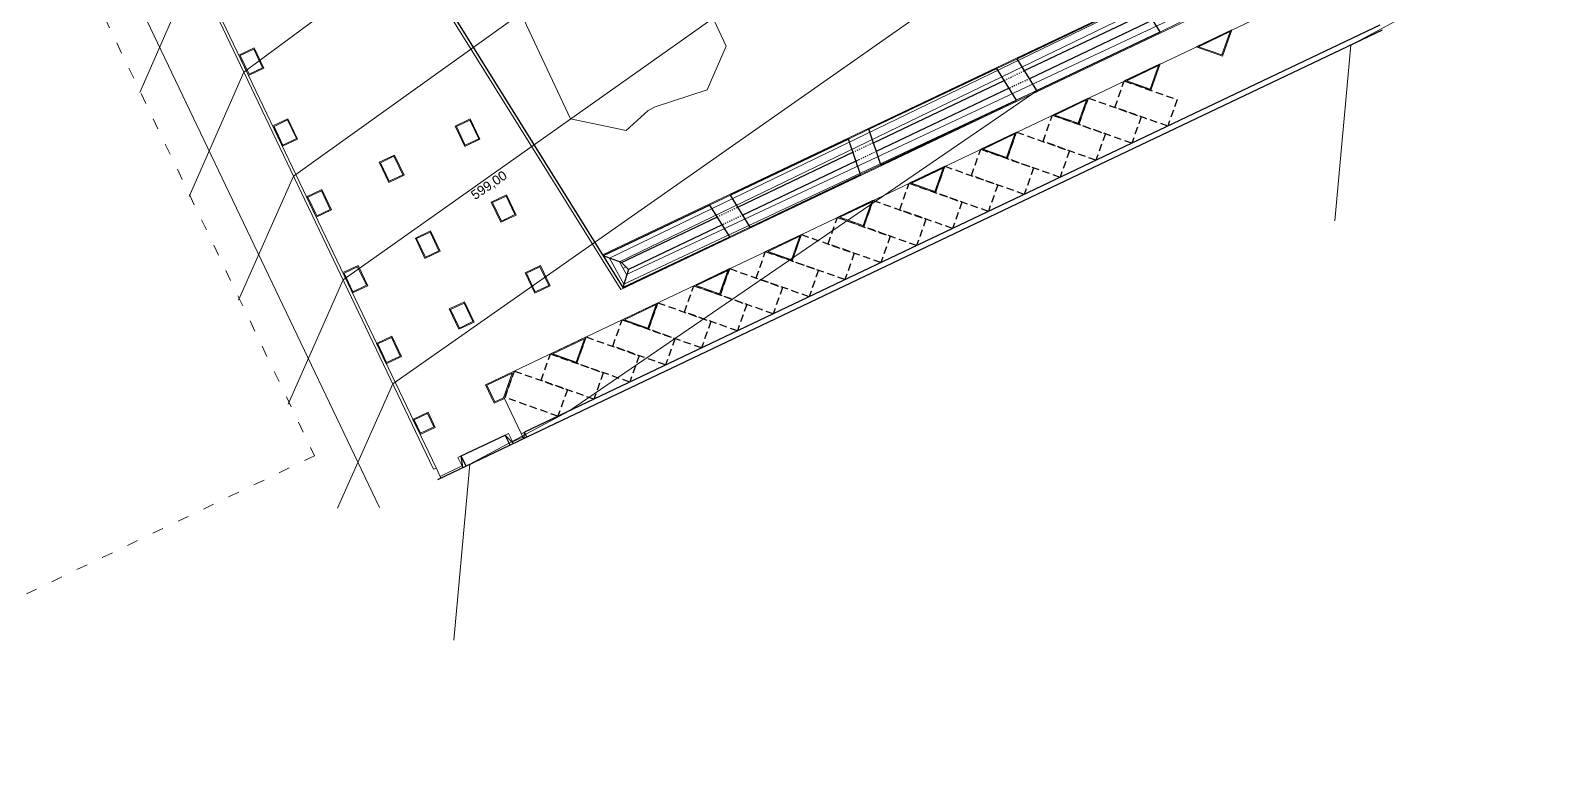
# Model space of a CAD drawing. Header units: metres. Extents: x 679381 to 680109, y 2748427 to 2748872.
# Drawn here: x 679624.4 to 679786.2, y 2748491.7 to 2748571.8 of the extents above; entities that cross this region are included whole.
import ezdxf
from ezdxf.enums import TextEntityAlignment as Align

# ---------------------------------------------------------------- set-up
doc = ezdxf.new("R2010")
doc.units = ezdxf.units.M
doc.header["$MEASUREMENT"] = 0
for name, pattern in [('ACAD_ISO03W100', [30, 12, -18]), ('ACAD_ISO07W100', [3, 0, -3]), ('LÍNEAS_OCULTAS2', [4.7625, 3.175, -1.5875])]:
    doc.linetypes.add(name, pattern=pattern)
doc.layers.get('0').update_dxf_attribs({"color": 5})
for name, color, linetype in [('00_Sorround Parcels', 252, 'ACAD_ISO03W100'), ('02-L-Edge Line', 4, 'Continuous'), ('02-L-Edge Line Stair +10cm', 6, 'Continuous'), ('02-L-Edge Line Step -10cm', 6, 'Continuous'), ('02-L-Painted line', 253, 'Continuous'), ('02-L-Plan Change', 8, 'Continuous')]:
    doc.layers.add(name, color=color, linetype=linetype)
for name, color, linetype, lineweight in [('02-L-Level Curves 0.25-0.75m', 33, 'Continuous', 5), ('02-L-Level Curves 0.50m', 33, 'Continuous', 5), ('02-L-Level Curves 1m', 37, 'Continuous', 5), ('02-L-Material Change', 251, 'Continuous', 5), ('04-BK-Tree Pit', 6, 'Continuous', 5)]:
    doc.layers.add(name, color=color, linetype=linetype, lineweight=lineweight)
doc.styles.get("Standard").update_dxf_attribs({"font": 'arial.ttf'})

# ---------------------------------------------------------------- blocks, each defined once
blk = doc.blocks.new('ALCORQUE RECTANGULAR')
blk.add_lwpolyline([(679903.39, 2748647.42), (679902.7, 2748648.87), (679904.69, 2748649.81), (679905.38, 2748648.37)], close=True)
at = {"layer": '02-L-Material Change'}
blk.add_lwpolyline([(679903.34, 2748647.29), (679902.57, 2748648.92), (679904.74, 2748649.95), (679905.51, 2748648.32)], close=True, dxfattribs=at)
blk = doc.blocks.new('Escocell Quadrat')
at = {"ltscale": 0.3}
blk.add_lwpolyline([(-2.76, -1.24), (-1.16, -1.24), (-1.16, 0.36), (-2.76, 0.36)], close=True, dxfattribs=at)
at = {"layer": '02-L-Material Change', "ltscale": 0.3}
blk.add_lwpolyline([(-2.86, -1.34), (-1.06, -1.34), (-1.06, 0.46), (-2.86, 0.46)], close=True, dxfattribs=at)
blk = doc.blocks.new('Alcorque Parking 8m2')
blk.add_lwpolyline([(2.32, 1.23), (-0.19, 2.12), (-1.08, -0.38)], close=True)
at = {"layer": '02-L-Material Change'}
blk.add_lwpolyline([(2.58, 1.24), (-0.25, 2.25), (-1.25, -0.58)], close=True, dxfattribs=at)
blk = doc.blocks.new('Tree Pit Ford')
at = {"ltscale": 0.3}
blk.add_lwpolyline([(-0.05, 1.15), (1.93, -0.83), (-1.1, -0.83), (-1.1, 1.15)], close=True, dxfattribs=at)
at = {"layer": '02-L-Material Change', "ltscale": 0.3}
blk.add_lwpolyline([(0, 1.25), (2.18, -0.93), (-1.2, -0.93), (-1.2, 1.25)], close=True, dxfattribs=at)

msp = doc.modelspace()

# ---------------------------------------------------------------- linework, layer by layer
at = {"layer": '00_Sorround Parcels', "lineweight": 9, "ltscale": 0.1}
msp.add_lwpolyline([(679521.37, 2748619.74), (679593.52, 2748654.3), (679654.87, 2748526.24), (679582.72, 2748491.67)], close=True, dxfattribs=at)
at = {"layer": '02-L-Edge Line', "ltscale": 0.3}
for p, q in [((679745.34, 2748571.6), (679743.23, 2748575)), ((679732.17, 2748565.33), (679730.06, 2748568.73)), ((679729.99, 2748564.29), (679727.88, 2748567.69)), ((679715.45, 2748557.37), (679714.19, 2748561.18)), ((679713.27, 2748556.33), (679712.01, 2748560.14)), ((679701.47, 2748550.72), (679699.36, 2748554.12)), ((679699.29, 2748549.68), (679697.18, 2748553.08))]:
    msp.add_line(p, q, dxfattribs=at)
at = {"layer": '02-L-Edge Line Stair +10cm'}
msp.add_line((679671.09, 2748525.14, 0), (679668.02, 2748523.68, 0), dxfattribs=at)
msp.add_lwpolyline([(679677.59, 2748528.24), (679675.78, 2748527.38)], dxfattribs=at)
at = {"layer": '02-L-Edge Line Step -10cm'}
msp.add_line((679666.23, 2748578.97), (679687.86, 2748544.24), dxfattribs=at)
at = {"layer": '02-L-Edge Line Step -10cm', "ltscale": 0.3}
for p, q in [((679743.23, 2748575), (679730.06, 2748568.73)), ((679732.17, 2748565.33), (679745.34, 2748571.6)), ((679727.88, 2748567.69), (679714.19, 2748561.18)), ((679715.45, 2748557.37), (679729.99, 2748564.29)), ((679712.01, 2748560.14), (679699.36, 2748554.12)), ((679701.47, 2748550.72), (679713.27, 2748556.33)), ((679697.18, 2748553.08), (679685.74, 2748547.64)), ((679687.86, 2748544.24), (679699.29, 2748549.68))]:
    msp.add_line(p, q, dxfattribs=at)
at = {"layer": '02-L-Level Curves 0.25-0.75m', "ltscale": 0.3}
for points in [[(679865.47, 2748617.64), (679859.83, 2748615.62), (679883.35, 2748658.42), (679863.39, 2748654), (679852.5, 2748660.24), (679842.62, 2748672.86), (679822.78, 2748660.02), (679827.35, 2748640.12), (679826.89, 2748639.76), (679828.16, 2748613.19), (679776.33, 2748575.89), (679765.77, 2748570.2)], [(679663.24, 2748533.94), (679759.78, 2748601.6), (679760.01, 2748617.68)], [(679704.58, 2748599.37), (679702.45, 2748591.87), (679652.62, 2748556.18)], [(679676.86, 2748590.21), (679674.03, 2748587.06), (679647.3, 2748567.3)], [(679687.5, 2748547.01), (679758.27, 2748581.27)], [(679636.16, 2748565.13), (679641.98, 2748578.44)], [(679688.26, 2748545.65), (679759.86, 2748579.23)], [(679641.45, 2748554), (679647.3, 2748567.3)], [(679646.74, 2748542.88), (679652.62, 2748556.18)], [(679688.26, 2748545.65), (679687.5, 2748547.01)], [(679657.33, 2748520.62), (679663.24, 2748533.94)]]:
    msp.add_lwpolyline(points, dxfattribs=at)
at = {"layer": '02-L-Level Curves 0.50m', "ltscale": 0.3}
for points in [[(679686.41, 2748547.4), (679753.59, 2748579.93)], [(679765.77, 2748570.2), (679764.04, 2748551.37)], [(679732.38, 2748565.43), (679682.07, 2748531.03)], [(679687.97, 2748544.6), (679732.38, 2748565.43)], [(679687.97, 2748544.6), (679686.41, 2748547.4)], [(679687.94, 2748546.33), (679688.19, 2748546.45)], [(679682.07, 2748531.03), (679671.49, 2748525.33)], [(679671.49, 2748525.33), (679669.76, 2748506.5)]]:
    msp.add_lwpolyline(points, dxfattribs=at)
at = {"layer": '02-L-Level Curves 1m', "ltscale": 0.3}
for points in [[(679657.93, 2748545.06), (679730.87, 2748596.69), (679732.29, 2748608.52)], [(679652.04, 2748531.75), (679657.93, 2748545.06)]]:
    msp.add_lwpolyline(points, dxfattribs=at)
at = {"layer": '02-L-Material Change'}
for p, q in [((679667.59, 2748524.8), (679599.16, 2748668.11)), ((679661.8, 2748520.71), (679592.85, 2748665.09))]:
    msp.add_line(p, q, dxfattribs=at)
at = {"layer": '02-L-Material Change', "ltscale": 0.3}
for p, q in [((679667.86, 2748524.95), (679599.52, 2748668.05)), ((679685.69, 2748547.73), (679758.64, 2748582.44)), ((679665.78, 2748579.14), (679687.64, 2748544.03)), ((679687.64, 2748544.03), (679760.95, 2748578.91)), ((679730.07, 2748568.74), (679727.89, 2748567.7)), ((679729.98, 2748564.29), (679732.16, 2748565.32)), ((679714.18, 2748561.18), (679712, 2748560.14)), ((679713.28, 2748556.34), (679715.46, 2748557.38)), ((679699.37, 2748554.13), (679697.19, 2748553.09)), ((679699.28, 2748549.68), (679701.46, 2748550.72)), ((679675.63, 2748528.63), (679676.14, 2748527.55, 0)), ((679677.15, 2748528.25), (679676.06, 2748527.73)), ((679670.64, 2748525.15), (679668.3, 2748524.04)), ((679670.73, 2748524.97), (679670.21, 2748526.05))]:
    msp.add_line(p, q, dxfattribs=at)
for points in [[(679764.51, 2748577.3), (679676.21, 2748535.28)], [(679687.86, 2748544.24), (679687.91, 2748544.16)], [(679675.18, 2748532.38), (679676.97, 2748528.61)], [(679667.6, 2748524.81), (679667.87, 2748524.93)]]:
    msp.add_lwpolyline(points, dxfattribs=at)
at = {"layer": '02-L-Material Change'}
msp.add_lwpolyline([(679677.02, 2748573.47), (679682.25, 2748562.31), (679688.2, 2748561.07), (679690.56, 2748563.18), (679691.3, 2748563.58), (679696.88, 2748565.41), (679698.9, 2748570.08), (679695.76, 2748576.82), (679693.39, 2748575.72), (679687.33, 2748576.18), (679683.04, 2748573.78), (679677.2, 2748573.55)], close=True, dxfattribs=at)
at = {"layer": '02-L-Material Change', "ltscale": 0.3, "elevation": 0}
for points in [[(679675.27, 2748528.46), (679675.63, 2748528.63)], [(679677.33, 2748528.78), (679676.97, 2748528.6)], [(679677.23, 2748528.07), (679676.97, 2748528.61)], [(679667.86, 2748524.95), (679668.3, 2748524.04)], [(679670.57, 2748526.22), (679670.21, 2748526.05)], [(679668.3, 2748524.04), (679668.38, 2748523.85)]]:
    msp.add_lwpolyline(points, dxfattribs=at)
at = {"layer": '02-L-Painted line', "linetype": 'LÍNEAS_OCULTAS2', "ltscale": 0.25}
for points in [[(679740.51, 2748563.53), (679741.51, 2748566.36), (679747.16, 2748564.35), (679746.16, 2748561.52)], [(679736.66, 2748561.7), (679737.67, 2748564.53), (679743.32, 2748562.52), (679742.32, 2748559.69)], [(679732.83, 2748559.88), (679733.83, 2748562.71), (679739.49, 2748560.7), (679738.48, 2748557.87)], [(679728.99, 2748558.05), (679729.99, 2748560.88), (679735.64, 2748558.87), (679734.64, 2748556.04)], [(679725.16, 2748556.23), (679726.16, 2748559.05), (679731.81, 2748557.05), (679730.81, 2748554.22)], [(679721.31, 2748554.4), (679722.32, 2748557.23), (679727.97, 2748555.22), (679726.97, 2748552.39)], [(679717.48, 2748552.57), (679718.48, 2748555.4), (679724.14, 2748553.39), (679723.13, 2748550.57)], [(679713.64, 2748550.75), (679714.64, 2748553.57), (679720.29, 2748551.56), (679719.29, 2748548.74)], [(679709.81, 2748548.92), (679710.81, 2748551.75), (679716.46, 2748549.74), (679715.46, 2748546.91)], [(679705.96, 2748547.09), (679706.96, 2748549.92), (679712.62, 2748547.91), (679711.61, 2748545.09)], [(679702.13, 2748545.27), (679703.13, 2748548.1), (679708.79, 2748546.09), (679707.78, 2748543.26)], [(679698.29, 2748543.44), (679699.29, 2748546.27), (679704.94, 2748544.26), (679703.94, 2748541.43)], [(679694.45, 2748541.62), (679695.46, 2748544.44), (679701.11, 2748542.44), (679700.11, 2748539.61)], [(679690.61, 2748539.79), (679691.61, 2748542.62), (679697.27, 2748540.61), (679696.26, 2748537.78)], [(679686.78, 2748537.97), (679687.78, 2748540.79), (679693.44, 2748538.78), (679692.43, 2748535.96)], [(679682.93, 2748536.14), (679683.94, 2748538.96), (679689.59, 2748536.95), (679688.59, 2748534.13)], [(679679.1, 2748534.31), (679680.11, 2748537.14), (679685.76, 2748535.13), (679684.76, 2748532.3)], [(679675.26, 2748532.48), (679676.26, 2748535.31), (679681.92, 2748533.3), (679680.91, 2748530.48)]]:
    msp.add_lwpolyline(points, close=True, dxfattribs=at)
at = {"layer": '02-L-Plan Change'}
for p, q in [((679768.85, 2748572.33, 0), (679677.34, 2748528.78, 0)), ((679769.11, 2748571.78), (679677.59, 2748528.24)), ((679670.57, 2748526.22, 0), (679675.27, 2748528.46, 0)), ((679675.78, 2748527.38), (679671.09, 2748525.14))]:
    msp.add_line(p, q, dxfattribs=at)
at = {"layer": '02-L-Plan Change', "lineweight": 0, "ltscale": 0.2}
msp.add_line((679745.33, 2748571.59), (679747.51, 2748572.63), dxfattribs=at)
at = {"layer": '02-L-Plan Change', "linetype": 'ACAD_ISO07W100', "ltscale": 0.05}
for p, q in [((679728.67, 2748566.42), (679730.85, 2748567.46)), ((679731.38, 2748566.6), (679729.2, 2748565.57)), ((679712.48, 2748558.72), (679714.66, 2748559.75)), ((679714.98, 2748558.8), (679712.8, 2748557.76)), ((679697.97, 2748551.81), (679700.15, 2748552.85)), ((679700.68, 2748551.99), (679698.5, 2748550.96))]:
    msp.add_line(p, q, dxfattribs=at)
at = {"layer": '02-L-Plan Change', "ltscale": 0.075}
for points in [[(679730.85, 2748567.46), (679744.02, 2748573.72)], [(679744.55, 2748572.87), (679731.38, 2748566.6)], [(679714.66, 2748559.75), (679728.67, 2748566.42)], [(679729.2, 2748565.57), (679714.98, 2748558.8)], [(679700.15, 2748552.85), (679712.48, 2748558.72)], [(679712.8, 2748557.76), (679700.68, 2748551.99)], [(679698.5, 2748550.96), (679688.46, 2748546.18), (679687.71, 2748546.93), (679697.97, 2748551.81)], [(679687.71, 2748546.93), (679685.74, 2748547.64)], [(679688.46, 2748546.18), (679687.86, 2748544.24)]]:
    msp.add_lwpolyline(points, dxfattribs=at)
at = {"layer": '02-L-Plan Change', "elevation": 0}
for points in [[(679675.78, 2748527.38), (679675.27, 2748528.46)], [(679676.14, 2748527.55), (679675.27, 2748528.46)], [(679677.34, 2748528.78), (679677.23, 2748528.07)], [(679677.59, 2748528.24), (679677.34, 2748528.78)], [(679671.09, 2748525.14), (679670.57, 2748526.22)], [(679670.73, 2748524.97), (679670.57, 2748526.22)]]:
    msp.add_lwpolyline(points, dxfattribs=at)

# ---------------------------------------------------------------- block references
at = {"layer": '04-BK-Tree Pit'}
for name, p, xscale, rotation in [('Alcorque Parking 8m2', (679750.43, 2748570.62), -1, 230.8963178951805), ('Alcorque Parking 8m2', (679742.75, 2748566.97), -1, 230.8963178951805), ('Alcorque Parking 8m2', (679735.07, 2748563.31), -0.9999999999999992, 230.8937524196276), ('Alcorque Parking 8m2', (679727.4, 2748559.66), -0.9999999999999992, 230.8937524196276), ('Alcorque Parking 8m2', (679719.72, 2748556.01), -0.9999999999999992, 230.8937524196276), ('Alcorque Parking 8m2', (679712.04, 2748552.36), -0.9999999999999992, 230.8937524196276), ('Alcorque Parking 8m2', (679704.37, 2748548.71), -0.9999999999999992, 230.8937524196276), ('Alcorque Parking 8m2', (679696.68, 2748545.05), -1, 230.8963178951805), ('Alcorque Parking 8m2', (679696.69, 2748545.05), -0.9999999999999992, 230.8937524196276), ('Alcorque Parking 8m2', (679689.01, 2748541.4), -1, 230.8963178951805), ('Alcorque Parking 8m2', (679681.34, 2748537.75), -1, 230.8963178951805), ('Tree Pit Ford', (679674.64, 2748533.51), -1, 205.4481099310774)]:
    msp.add_blockref(name, p, dxfattribs=dict(at, xscale=xscale, rotation=rotation))
for name, p, rotation in [('ALCORQUE RECTANGULAR', (3428296.72, 2068664.38), 90), ('ALCORQUE RECTANGULAR', (3428300.34, 2068656.8), 90), ('ALCORQUE RECTANGULAR', (3428319.85, 2068656.78), 90), ('ALCORQUE RECTANGULAR', (3428311.73, 2068652.92), 90), ('ALCORQUE RECTANGULAR', (3428303.96, 2068649.22), 90), ('ALCORQUE RECTANGULAR', (3428323.73, 2068648.66), 90), ('ALCORQUE RECTANGULAR', (3428315.6, 2068644.8), 90), ('ALCORQUE RECTANGULAR', (3428307.84, 2068641.1), 90), ('ALCORQUE RECTANGULAR', (3428327.35, 2068641.08), 90), ('ALCORQUE RECTANGULAR', (3428319.23, 2068637.21), 90), ('ALCORQUE RECTANGULAR', (3428311.45, 2068633.52), 90), ('Escocell Quadrat', (679668.16, 2748530.95), 25.44862075299672)]:
    msp.add_blockref(name, p, dxfattribs=dict(at, rotation=rotation))

# ---------------------------------------------------------------- texts
msp.add_attdef('599,00', text='00.00', height=1, rotation=34.2277).set_placement((679673.57, 2748555.14, 5.34), align=Align.MIDDLE)

doc.saveas('drawing.dxf')
